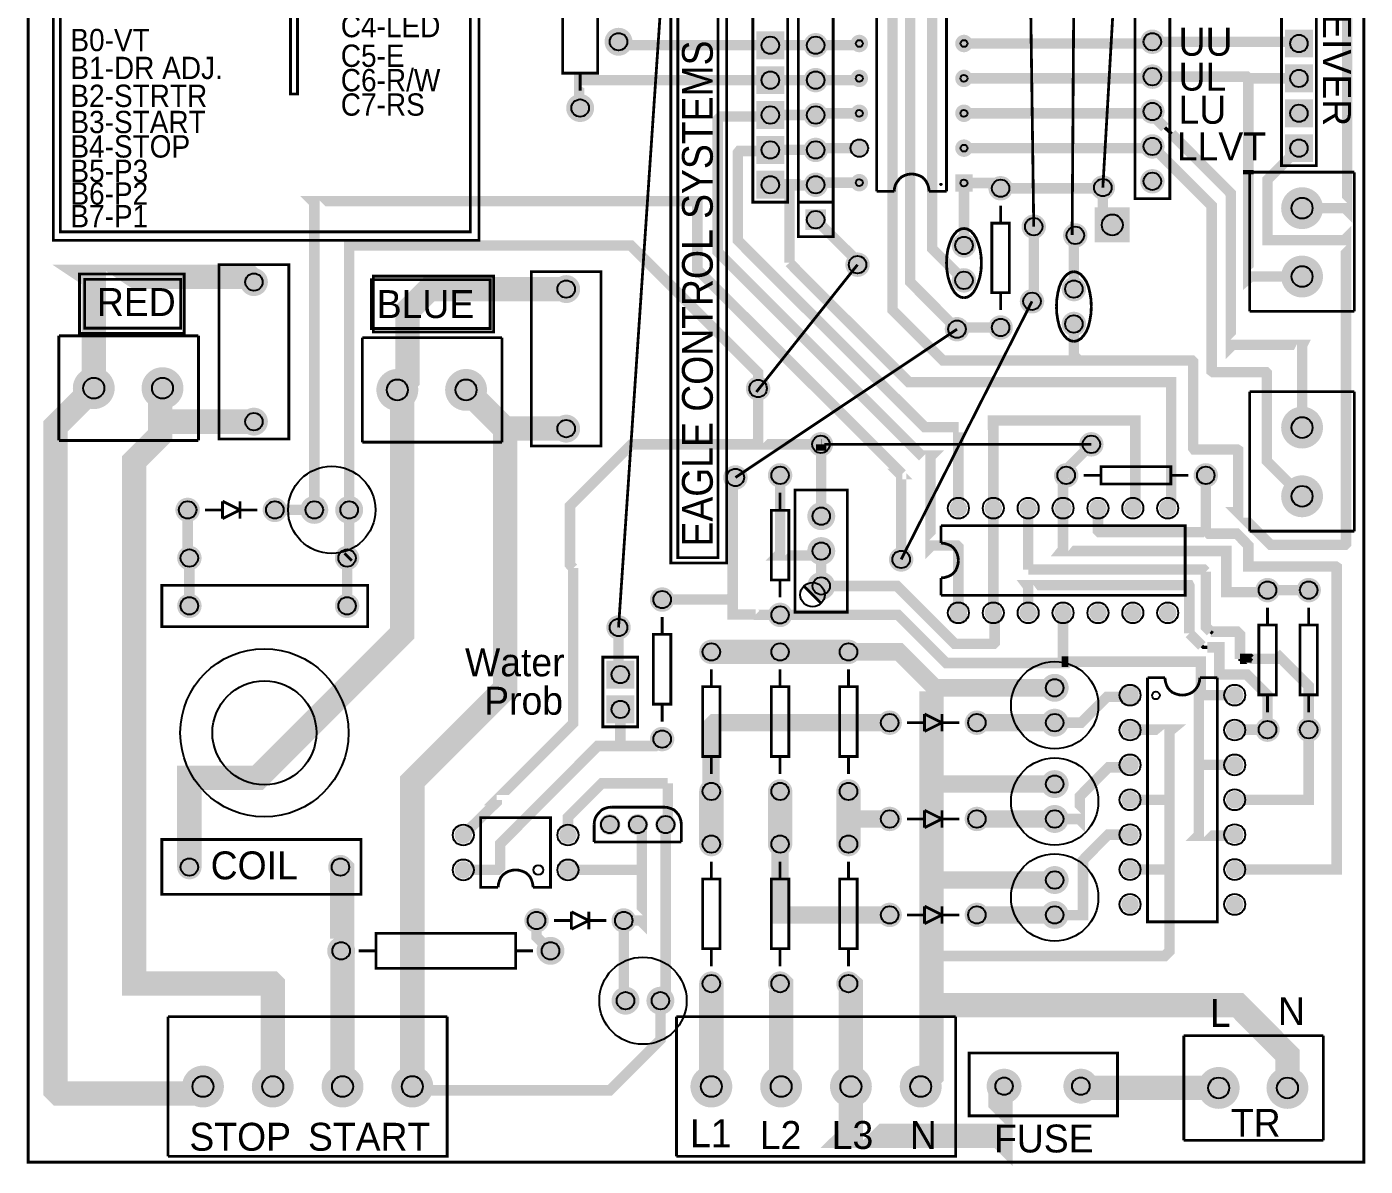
# Model space of a CAD drawing. Extents: x -4.21 to 4.21, y -2.67 to 2.66.
# Drawn here: x -4.207 to -0.371, y -2.668 to 0.598 of the extents above; entities that cross this region are included whole.
import ezdxf

# ---------------------------------------------------------------- set-up
doc = ezdxf.new("R2010")
doc.units = 0
doc.layers.get('0').update_dxf_attribs({"linetype": 'CONTINUOUS'})

# ---------------------------------------------------------------- blocks, each defined once
blk = doc.blocks.new('EPAD')
at = {"const_width": 0.5}
blk.add_lwpolyline([(-0.25, 0, 1), (0.25, 0, 1)], format="xyb", close=True, dxfattribs=at)
blk = doc.blocks.new('RPAD')
blk.add_trace([(-0.5, -0.5), (-0.5, 0.5), (0.5, -0.5), (0.5, 0.5)])

msp = doc.modelspace()

# ---------------------------------------------------------------- linework, layer by layer
for points, const_width in [([(-4.203, -2.657), (-0.375, -2.657), (-0.375, 2.657), (-4.203, 2.657), (-4.203, -2.657)], 0.008), ([(-1.005, 2.185), (-1.123, 0.137)], 0.008), ([(-1.571, 0.126), (-1.571, 1.476), (-1.771, 1.476), (-1.771, 0.126)], 0.008), ([(-4.131, -0.014), (-2.911, -0.014), (-2.911, 1.03), (-4.131, 1.03), (-4.131, -0.014)], 0.008), ([(-4.111, 0.01), (-2.936, 0.01), (-2.936, 1.005), (-4.111, 1.005), (-4.111, 0.01)], 0.008), ([(-1.541, -0.269), (-1.675, -0.134), (-1.675, 0.941), (-1.812, 0.941), (-1.821, 0.95)], 0.03), ([(-3.451, 0.405), (-3.431, 0.405), (-3.431, 0.93), (-3.451, 0.93), (-3.451, 0.405)], 0.008), ([(-2.126, 0.095), (-2.026, 0.095), (-2.026, 0.895), (-2.126, 0.895), (-2.126, 0.095)], 0.008), ([(-1.996, -0.004), (-1.896, -0.004), (-1.896, 0.895), (-1.996, 0.895), (-1.996, -0.004)], 0.008), ([(-1.031, 0.105), (-0.931, 0.105), (-0.931, 0.905), (-1.031, 0.905), (-1.031, 0.105)], 0.008), ([(-0.611, 0.2), (-0.511, 0.2), (-0.511, 0.9), (-0.611, 0.9), (-0.611, 0.2)], 0.008), ([(-2.671, 0.465), (-2.571, 0.465), (-2.571, 0.865), (-2.671, 0.865), (-2.671, 0.465)], 0.008), ([(-1.821, 0.85), (-1.726, 0.85), (-1.726, -0.214), (-1.581, -0.359), (-1.191, -0.359), (-1.093, -0.359)], 0.03), ([(-1.612, 0.856), (-1.612, -0.038), (-1.521, -0.129)], 0.03), ([(-2.361, -0.939), (-2.201, -0.939), (-2.201, 0.805), (-2.361, 0.805), (-2.361, -0.939)], 0.008), ([(-2.341, -0.924), (-2.226, -0.924), (-2.226, 0.795), (-2.341, 0.795), (-2.341, -0.924)], 0.008), ([(-1.331, 0.75), (-1.321, 0.025)], 0.008), ([(-1.211, 0.001), (-1.206, 0.72)], 0.008), ([(-0.552, 0.078), (-0.429, 0.078), (-0.423, 0.072), (-0.423, 0.65), (-0.421, 0.652), (-0.558, 0.652), (-0.561, 0.65)], 0.03), ([(-2.391, 0.645), (-2.511, -1.124)], 0.008), ([(-1.946, 0.545), (-2.076, 0.545), (-2.501, 0.545), (-2.511, 0.555)], 0.03), ([(-1.946, 0.545), (-1.826, 0.545), (-1.821, 0.55)], 0.03), ([(-1.521, 0.55), (-0.986, 0.55), (-0.981, 0.555)], 0.03), ([(-0.981, 0.555), (-0.566, 0.555), (-0.561, 0.55)], 0.03), ([(-2.076, 0.445), (-2.622, 0.445), (-2.624, 0.446), (-2.624, 0.368), (-2.621, 0.365)], 0.03), ([(-2.621, 0.415), (-2.621, 0.465)], 0.008), ([(-1.946, 0.445), (-1.826, 0.445), (-1.821, 0.45)], 0.03), ([(-1.521, 0.45), (-0.986, 0.45), (-0.981, 0.455)], 0.03), ([(-0.981, 0.455), (-0.711, 0.455), (-0.706, 0.45)], 0.03), ([(-0.706, 0.187), (-0.706, 0.45)], 0.03), ([(-0.561, 0.45), (-0.706, 0.45)], 0.03), ([(-2.076, 0.445), (-1.946, 0.445)], 0.03), ([(-2.196, -0.078), (-2.227, -0.047), (-2.227, 0.332), (-2.218, 0.341), (-2.08, 0.341), (-2.076, 0.345), (-1.946, 0.345)], 0.03), ([(-1.821, 0.35), (-1.941, 0.35), (-1.946, 0.345)], 0.03), ([(-1.521, 0.35), (-0.986, 0.35), (-0.981, 0.355)], 0.03), ([(-0.945, 0.309), (-0.986, 0.35)], 0.03), ([(-0.926, 0.291), (-0.945, 0.309)], 0.01), ([(-1.521, 0.25), (-0.986, 0.25), (-0.981, 0.255)], 0.03), ([(-0.552, -0.748), (-0.653, -0.647), (-0.653, -0.395), (-0.656, -0.392), (-0.807, -0.392), (-0.811, -0.389), (-0.811, 0.085), (-0.981, 0.255)], 0.03), ([(-0.552, -0.551), (-0.552, -0.316), (-0.551, -0.314), (-0.751, -0.314), (-0.756, -0.319), (-0.756, 0.12), (-0.926, 0.291)], 0.03), ([(-2.136, -0.048), (-2.169, -0.014), (-2.169, 0.237), (-2.165, 0.242), (-2.079, 0.242), (-2.076, 0.245)], 0.03), ([(-1.946, 0.245), (-2.076, 0.245)], 0.03), ([(-1.821, 0.25), (-1.941, 0.25), (-1.946, 0.245)], 0.03), ([(-0.561, 0.25), (-0.651, 0.16), (-0.651, -0.014), (-0.431, -0.014), (-0.426, -0.009), (-0.426, -0.884), (-0.429, -0.887), (-0.642, -0.887), (-0.736, -0.794), (-0.735, -0.794), (-0.735, -0.616), (-0.738, -0.614), (-0.861, -0.614), (-0.864, -0.61), (-0.864, -0.362), (-0.867, -0.359), (-1.093, -0.359)], 0.03), ([(-0.706, 0.175), (-0.706, 0.187)], 0.03), ([(-2.021, -0.078), (-2.021, 0.143), (-2.018, 0.147), (-2.074, 0.147), (-2.076, 0.145)], 0.03), ([(-2.021, 0.143), (-1.947, 0.143), (-1.946, 0.145)], 0.03), ([(-1.821, 0.151), (-1.94, 0.151), (-1.946, 0.145)], 0.03), ([(-1.721, 0.126), (-1.72, 0.136), (-1.717, 0.146), (-1.712, 0.154), (-1.706, 0.162), (-1.699, 0.168), (-1.691, 0.172), (-1.681, 0.175), (-1.671, 0.176)], 0.008), ([(-1.621, 0.126), (-1.622, 0.136), (-1.625, 0.146), (-1.629, 0.154), (-1.635, 0.162), (-1.642, 0.168), (-1.651, 0.172), (-1.661, 0.175), (-1.671, 0.176)], 0.008), ([(-1.521, 0.15), (-1.431, 0.15), (-1.416, 0.135)], 0.03), ([(-1.521, -0.029), (-1.521, 0.15)], 0.03), ([(-0.552, -0.118), (-0.699, -0.118), (-0.706, -0.124), (-0.706, 0.175)], 0.03), ([(-0.702, 0.181), (-0.402, 0.181)], 0.008), ([(-0.702, -0.218), (-0.702, 0.181)], 0.008), ([(-0.402, -0.218), (-0.402, 0.181)], 0.008), ([(-1.771, 0.126), (-1.721, 0.126)], 0.008), ([(-1.571, 0.126), (-1.621, 0.126)], 0.008), ([(-1.416, 0.135), (-1.126, 0.135), (-1.123, 0.137)], 0.03), ([(-1.123, 0.137), (-1.123, 0.058), (-1.096, 0.03)], 0.03), ([(-3.383, -0.787), (-3.383, 0.094), (-3.387, 0.098), (-2.285, 0.098), (-2.285, -0.098), (-1.698, -0.684)], 0.03), ([(-1.996, 0.095), (-1.896, 0.095)], 0.008), ([(-1.416, 0.035), (-1.416, 0.085)], 0.008), ([(-1.946, 0.045), (-1.826, -0.074), (-1.826, -0.084)], 0.03), ([(-1.441, -0.164), (-1.391, -0.164), (-1.391, 0.035), (-1.441, 0.035), (-1.441, -0.164)], 0.008), ([(-1.321, 0.025), (-1.321, -0.184), (-1.326, -0.189)], 0.03), ([(-1.521, 0.02), (-1.531, 0.018), (-1.541, 0.012), (-1.549, 0.003), (-1.556, -0.008), (-1.562, -0.023), (-1.567, -0.04), (-1.57, -0.059), (-1.571, -0.079)], 0.008), ([(-1.521, 0.02), (-1.511, 0.018), (-1.501, 0.012), (-1.493, 0.003), (-1.486, -0.008), (-1.48, -0.023), (-1.475, -0.04), (-1.472, -0.059), (-1.471, -0.079)], 0.008), ([(-1.206, -0.154), (-1.206, -0.003), (-1.202, 0)], 0.03), ([(-3.283, -0.787), (-3.283, -0.029), (-2.476, -0.029), (-2.111, -0.394), (-2.111, -0.439)], 0.03), ([(-1.537, -0.782), (-1.537, -0.55), (-1.536, -0.55), (-1.633, -0.55), (-2.136, -0.048)], 0.03), ([(-1.537, -1.082), (-1.537, -0.893), (-1.541, -0.889), (-1.614, -0.889), (-1.617, -0.892), (-1.617, -0.634), (-1.614, -0.631), (-1.643, -0.631), (-2.196, -0.078)], 0.03), ([(-2.021, -0.078), (-2.001, -0.099), (-1.679, -0.421), (-0.927, -0.421), (-0.927, -0.772), (-0.937, -0.782)], 0.03), ([(-1.521, -0.179), (-1.531, -0.177), (-1.541, -0.171), (-1.549, -0.162), (-1.556, -0.15), (-1.562, -0.135), (-1.567, -0.118), (-1.57, -0.099), (-1.571, -0.079)], 0.008), ([(-1.521, -0.179), (-1.511, -0.177), (-1.501, -0.171), (-1.493, -0.162), (-1.486, -0.15), (-1.48, -0.135), (-1.475, -0.118), (-1.472, -0.099), (-1.471, -0.079)], 0.008), ([(-4.015, -0.438), (-4.015, -0.121), (-4.018, -0.119), (-3.571, -0.119), (-3.556, -0.134)], 0.07), ([(-4.056, -0.281), (-3.756, -0.281), (-3.756, -0.111), (-4.056, -0.111), (-4.056, -0.281)], 0.008), ([(-3.656, -0.584), (-3.456, -0.584), (-3.456, -0.084), (-3.656, -0.084), (-3.656, -0.584)], 0.008), ([(-3.214, -0.277), (-2.869, -0.277), (-2.869, -0.117), (-3.214, -0.117), (-3.214, -0.277)], 0.008), ([(-2.761, -0.604), (-2.561, -0.604), (-2.561, -0.104), (-2.761, -0.104), (-2.761, -0.604)], 0.008), ([(-1.826, -0.084), (-2.116, -0.449)], 0.008), ([(-2.001, -0.099), (-2.001, -0.099)], 0.03), ([(-1.206, -0.104), (-1.216, -0.106), (-1.226, -0.112), (-1.234, -0.121), (-1.242, -0.133), (-1.248, -0.148), (-1.252, -0.165), (-1.255, -0.184), (-1.256, -0.204)], 0.008), ([(-1.206, -0.104), (-1.196, -0.106), (-1.186, -0.112), (-1.178, -0.121), (-1.17, -0.133), (-1.164, -0.148), (-1.16, -0.165), (-1.157, -0.184), (-1.156, -0.204)], 0.008), ([(-4.041, -0.266), (-3.766, -0.266), (-3.766, -0.126), (-4.041, -0.126), (-4.041, -0.266)], 0.008), ([(-3.219, -0.267), (-2.879, -0.267), (-2.879, -0.127), (-3.219, -0.127), (-3.219, -0.267)], 0.008), ([(-2.661, -0.154), (-3.053, -0.154), (-3.116, -0.217), (-3.116, -0.414), (-3.145, -0.443)], 0.07), ([(-1.326, -0.189), (-1.701, -0.929)], 0.008), ([(-1.416, -0.214), (-1.416, -0.164)], 0.008), ([(-1.206, -0.304), (-1.216, -0.302), (-1.226, -0.296), (-1.234, -0.287), (-1.242, -0.275), (-1.248, -0.26), (-1.252, -0.243), (-1.255, -0.224), (-1.256, -0.204)], 0.008), ([(-1.206, -0.304), (-1.196, -0.302), (-1.186, -0.296), (-1.178, -0.287), (-1.17, -0.275), (-1.164, -0.26), (-1.16, -0.243), (-1.157, -0.224), (-1.156, -0.204)], 0.008), ([(-0.402, -0.218), (-0.702, -0.218)], 0.008), ([(-1.541, -0.269), (-2.176, -0.694)], 0.008), ([(-1.416, -0.264), (-1.536, -0.264), (-1.541, -0.269)], 0.03), ([(-1.206, -0.254), (-1.206, -0.344), (-1.191, -0.359)], 0.03), ([(-4.115, -0.588), (-4.115, -0.288)], 0.008), ([(-4.115, -0.288), (-3.715, -0.288)], 0.008), ([(-3.715, -0.288), (-3.715, -0.588)], 0.008), ([(-3.245, -0.593), (-3.245, -0.293)], 0.008), ([(-3.245, -0.293), (-2.845, -0.293)], 0.008), ([(-2.845, -0.293), (-2.845, -0.593)], 0.008), ([(-4.015, -0.438), (-4.125, -0.548), (-4.125, -2.45), (-4.115, -2.46), (-3.722, -2.46), (-3.702, -2.44)], 0.07), ([(-3.502, -2.44), (-3.502, -2.148), (-3.505, -2.145), (-3.899, -2.145), (-3.899, -0.647), (-3.825, -0.573), (-3.825, -0.535), (-3.825, -0.444), (-3.818, -0.438)], 0.07), ([(-3.741, -1.811), (-3.741, -1.555), (-3.545, -1.555), (-3.131, -1.141), (-3.131, -0.456), (-3.145, -0.443)], 0.07), ([(-3.102, -2.44), (-3.102, -1.565), (-2.836, -1.299), (-2.836, -0.569), (-2.836, -0.555), (-2.948, -0.443)], 0.07), ([(-2.111, -0.439), (-2.111, -0.589), (-2.121, -0.599), (-1.931, -0.599)], 0.03), ([(-0.702, -0.448), (-0.402, -0.448)], 0.008), ([(-0.702, -0.848), (-0.702, -0.448)], 0.008), ([(-0.402, -0.848), (-0.402, -0.448)], 0.008), ([(-3.556, -0.534), (-3.824, -0.534), (-3.825, -0.535)], 0.07), ([(-2.661, -0.554), (-2.821, -0.554), (-2.836, -0.569)], 0.07), ([(-1.437, -0.782), (-1.437, -0.552), (-1.438, -0.551), (-1.438, -0.531), (-1.03, -0.531), (-1.03, -0.531), (-1.03, -0.776), (-1.037, -0.782)], 0.03), ([(-4.115, -0.588), (-3.715, -0.588)], 0.008), ([(-3.245, -0.593), (-2.845, -0.593)], 0.008), ([(-2.121, -0.599), (-2.474, -0.599), (-2.65, -0.775), (-2.65, -0.944), (-2.641, -0.954)], 0.03), ([(-1.931, -0.599), (-1.93, -0.599)], 0.03), ([(-1.93, -0.599), (-1.93, -0.617)], 0.03), ([(-1.93, -0.805), (-1.93, -0.617)], 0.03), ([(-1.156, -0.599), (-1.921, -0.599)], 0.008), ([(-1.228, -0.688), (-1.228, -0.672), (-1.156, -0.599)], 0.03), ([(-2.184, -1.034), (-2.184, -0.796), (-2.184, -0.702), (-2.176, -0.694)], 0.03), ([(-2.048, -0.688), (-2.048, -0.912), (-2.054, -0.918), (-1.943, -0.918), (-1.93, -0.905), (-1.93, -1.005)], 0.03), ([(-1.701, -0.929), (-1.701, -0.688), (-1.705, -0.684), (-1.698, -0.684)], 0.03), ([(-1.237, -0.782), (-1.237, -0.701), (-1.241, -0.697), (-1.233, -0.688), (-1.228, -0.688)], 0.03), ([(-1.128, -0.688), (-1.178, -0.688)], 0.008), ([(-1.128, -0.713), (-0.928, -0.713), (-0.928, -0.663), (-1.128, -0.663), (-1.128, -0.713)], 0.008), ([(-0.878, -0.688), (-0.928, -0.688)], 0.008), ([(-0.828, -0.688), (-0.828, -0.846), (-0.833, -0.851)], 0.03), ([(-2.005, -1.08), (-1.855, -1.08), (-1.855, -0.73), (-2.005, -0.73), (-2.005, -1.08)], 0.008), ([(-3.646, -0.762), (-3.646, -0.812)], 0.008), ([(-3.646, -0.762), (-3.596, -0.787)], 0.008), ([(-3.596, -0.762), (-3.596, -0.812)], 0.008), ([(-2.048, -0.738), (-2.048, -0.788)], 0.008), ([(-1.437, -0.782), (-1.437, -1.082), (-1.433, -1.086)], 0.03), ([(-1.337, -0.782), (-1.337, -0.958)], 0.03), ([(-1.237, -0.782), (-1.237, -0.9), (-1.241, -0.905), (-0.769, -0.905), (-0.769, -1.023), (-0.657, -1.023), (-0.651, -1.017)], 0.03), ([(-1.137, -0.782), (-1.137, -0.847), (-1.133, -0.851), (-0.833, -0.851)], 0.03), ([(-3.746, -0.787), (-3.746, -0.92), (-3.741, -0.925)], 0.03), ([(-3.696, -0.787), (-3.646, -0.787)], 0.008), ([(-3.646, -0.812), (-3.596, -0.787)], 0.008), ([(-3.596, -0.787), (-3.546, -0.787)], 0.008), ([(-3.496, -0.787), (-3.383, -0.787)], 0.03), ([(-3.283, -0.787), (-3.283, -0.919)], 0.03), ([(-2.073, -0.988), (-2.023, -0.988), (-2.023, -0.788), (-2.073, -0.788), (-2.073, -0.988)], 0.008), ([(-1.587, -0.882), (-1.587, -0.832)], 0.008), ([(-1.587, -1.032), (-0.887, -1.032), (-0.887, -0.832), (-1.587, -0.832)], 0.008), ([(-0.745, -1.818), (-0.453, -1.818), (-0.453, -0.951), (-0.456, -0.949), (-0.706, -0.949), (-0.706, -0.889), (-0.739, -0.855), (-0.819, -0.855), (-0.828, -0.846)], 0.03), ([(-1.537, -0.932), (-1.538, -0.922), (-1.541, -0.912), (-1.545, -0.904), (-1.551, -0.896), (-1.558, -0.89), (-1.567, -0.886), (-1.577, -0.883), (-1.587, -0.882)], 0.008), ([(-0.402, -0.848), (-0.702, -0.848)], 0.008), ([(-3.741, -0.925), (-3.741, -1.062)], 0.03), ([(-3.289, -0.925), (-3.283, -0.919)], 0.03), ([(-3.289, -1.062), (-3.289, -0.925)], 0.03), ([(-2.86, -1.619), (-2.861, -1.619), (-2.641, -1.399), (-2.641, -0.954)], 0.03), ([(-1.537, -0.932), (-1.538, -0.942), (-1.541, -0.952), (-1.545, -0.961), (-1.551, -0.968), (-1.558, -0.974), (-1.567, -0.978), (-1.577, -0.981), (-1.587, -0.982)], 0.008), ([(-1.337, -0.958), (-0.834, -0.958), (-0.828, -0.964)], 0.03), ([(-0.828, -0.964), (-0.828, -1.122), (-0.814, -1.136)], 0.03), ([(-2.048, -0.988), (-2.048, -1.038)], 0.008), ([(-1.93, -1.005), (-1.713, -1.005), (-1.547, -1.171), (-1.436, -1.171), (-1.433, -1.168), (-1.433, -1.086)], 0.03), ([(-1.587, -1.032), (-1.587, -0.982)], 0.008), ([(-1.337, -1.082), (-1.337, -1.007), (-1.34, -1.003), (-0.876, -1.003), (-0.875, -1.005), (-0.875, -1.141)], 0.03), ([(-3.82, -1.122), (-3.23, -1.122), (-3.23, -1.003), (-3.82, -1.003), (-3.82, -1.122)], 0.008), ([(-2.386, -1.044), (-2.194, -1.044), (-2.184, -1.034)], 0.03), ([(-2.118, -1.087), (-2.184, -1.087), (-2.184, -1.034)], 0.03), ([(-1.93, -1.055), (-1.98, -1.005)], 0.008), ([(-0.651, -1.017), (-0.533, -1.017)], 0.03), ([(-2.048, -1.088), (-2.117, -1.088), (-2.118, -1.087)], 0.03), ([(-2.048, -1.088), (-1.71, -1.088), (-1.572, -1.226), (-1.226, -1.226), (-1.222, -1.222)], 0.03), ([(-1.237, -1.082), (-1.237, -1.217), (-1.241, -1.222)], 0.03), ([(-0.651, -1.117), (-0.651, -1.067)], 0.008), ([(-0.533, -1.117), (-0.533, -1.067)], 0.008), ([(-2.511, -1.124), (-2.511, -1.254), (-2.506, -1.259)], 0.03), ([(-2.386, -1.144), (-2.386, -1.094)], 0.008), ([(-2.411, -1.344), (-2.361, -1.344), (-2.361, -1.144), (-2.411, -1.144), (-2.411, -1.344)], 0.008), ([(-0.875, -1.141), (-0.839, -1.177)], 0.03), ([(-0.814, -1.136), (-0.738, -1.136), (-0.737, -1.137), (-0.73, -1.144), (-0.73, -1.214)], 0.03), ([(-0.814, -1.136), (-0.808, -1.141)], 0.01), ([(-0.676, -1.317), (-0.626, -1.317), (-0.626, -1.117), (-0.676, -1.117), (-0.676, -1.317)], 0.008), ([(-0.558, -1.317), (-0.508, -1.317), (-0.508, -1.117), (-0.558, -1.117), (-0.558, -1.317)], 0.008), ([(-2.245, -1.194), (-2.048, -1.194)], 0.07), ([(-2.048, -1.194), (-1.97, -1.194), (-1.852, -1.194)], 0.07), ([(-1.604, -1.297), (-1.707, -1.194), (-1.852, -1.194)], 0.05), ([(-0.839, -1.177), (-0.835, -1.181), (-0.824, -1.181)], 0.01), ([(-0.824, -1.181), (-0.789, -1.181), (-0.789, -1.259), (-0.71, -1.259), (-0.651, -1.318), (-0.651, -1.417)], 0.03), ([(-0.702, -1.214), (-0.621, -1.214), (-0.616, -1.209), (-0.533, -1.292), (-0.533, -1.417)], 0.03), ([(-2.556, -1.409), (-2.456, -1.409), (-2.456, -1.209), (-2.556, -1.209), (-2.556, -1.409)], 0.008), ([(-1.241, -1.222), (-1.222, -1.222)], 0.03), ([(-1.222, -1.222), (-0.842, -1.222), (-0.842, -1.313), (-0.848, -1.318)], 0.03), ([(-0.73, -1.214), (-0.702, -1.214), (-0.701, -1.215)], 0.03), ([(-0.73, -1.214), (-0.73, -1.22)], 0.01), ([(-0.73, -1.214), (-0.724, -1.22)], 0.01), ([(-0.73, -1.22), (-0.724, -1.22)], 0.01), ([(-0.724, -1.22), (-0.696, -1.22)], 0.01), ([(-0.701, -1.215), (-0.696, -1.22)], 0.01), ([(-2.245, -1.294), (-2.245, -1.244)], 0.008), ([(-2.048, -1.294), (-2.048, -1.244)], 0.008), ([(-1.852, -1.294), (-1.852, -1.244)], 0.008), ([(-0.995, -1.268), (-0.945, -1.268)], 0.008), ([(-0.995, -1.268), (-0.995, -1.968), (-0.795, -1.968), (-0.795, -1.268)], 0.008), ([(-0.895, -1.318), (-0.905, -1.317), (-0.915, -1.314), (-0.924, -1.31), (-0.931, -1.304), (-0.937, -1.297), (-0.941, -1.288), (-0.944, -1.278), (-0.945, -1.268)], 0.008), ([(-0.895, -1.318), (-0.885, -1.317), (-0.875, -1.314), (-0.867, -1.31), (-0.86, -1.304), (-0.854, -1.297), (-0.849, -1.288), (-0.846, -1.278), (-0.845, -1.268)], 0.008), ([(-0.845, -1.268), (-0.795, -1.268)], 0.008), ([(-2.27, -1.494), (-2.22, -1.494), (-2.22, -1.294), (-2.27, -1.294), (-2.27, -1.494)], 0.008), ([(-2.073, -1.494), (-2.023, -1.494), (-2.023, -1.294), (-2.073, -1.294), (-2.073, -1.494)], 0.008), ([(-1.877, -1.494), (-1.827, -1.494), (-1.827, -1.294), (-1.877, -1.294), (-1.877, -1.494)], 0.008), ([(-1.614, -1.307), (-1.614, -1.57)], 0.07), ([(-1.261, -1.297), (-1.604, -1.297), (-1.614, -1.307)], 0.05), ([(-1.261, -1.397), (-1.185, -1.397), (-1.111, -1.323), (-1.049, -1.323), (-1.045, -1.318)], 0.03), ([(-0.745, -1.318), (-0.848, -1.318), (-0.848, -1.377)], 0.03), ([(-2.386, -1.394), (-2.386, -1.344)], 0.008), ([(-0.651, -1.367), (-0.651, -1.317)], 0.008), ([(-0.533, -1.367), (-0.533, -1.317)], 0.008), ([(-2.506, -1.359), (-2.506, -1.464)], 0.03), ([(-1.734, -1.397), (-2.236, -1.397), (-2.246, -1.407), (-2.246, -1.593), (-2.245, -1.594)], 0.05), ([(-1.634, -1.372), (-1.634, -1.422)], 0.008), ([(-1.634, -1.372), (-1.584, -1.397)], 0.008), ([(-1.584, -1.372), (-1.584, -1.422)], 0.008), ([(-1.484, -1.397), (-1.261, -1.397)], 0.05), ([(-0.848, -1.377), (-0.848, -1.521)], 0.03), ([(-1.684, -1.397), (-1.634, -1.397)], 0.008), ([(-1.634, -1.422), (-1.584, -1.397)], 0.008), ([(-1.584, -1.397), (-1.534, -1.397)], 0.008), ([(-1.045, -1.618), (-0.937, -1.618), (-0.932, -1.614), (-0.932, -1.422), (-0.926, -1.417), (-1.043, -1.417), (-1.045, -1.418)], 0.03), ([(-0.745, -1.618), (-0.533, -1.618), (-0.533, -1.418), (-0.533, -1.417)], 0.03), ([(-0.651, -1.417), (-0.69, -1.417), (-0.743, -1.417), (-0.745, -1.418)], 0.03), ([(-2.956, -1.819), (-2.858, -1.819), (-2.85, -1.811), (-2.85, -1.744), (-2.571, -1.464), (-2.506, -1.464), (-2.406, -1.464), (-2.386, -1.444)], 0.03), ([(-2.245, -1.544), (-2.245, -1.494)], 0.008), ([(-2.048, -1.544), (-2.048, -1.494)], 0.008), ([(-1.852, -1.544), (-1.852, -1.494)], 0.008), ([(-1.261, -1.673), (-1.191, -1.673), (-1.189, -1.675), (-1.189, -1.608), (-1.107, -1.525), (-1.051, -1.525), (-1.045, -1.518)], 0.03), ([(-0.745, -1.518), (-0.845, -1.518), (-0.848, -1.521), (-0.848, -1.719), (-0.85, -1.721), (-0.747, -1.721), (-0.745, -1.718)], 0.03), ([(-2.656, -1.719), (-2.656, -1.668), (-2.559, -1.571), (-2.37, -1.571), (-2.37, -1.571)], 0.03), ([(-2.37, -1.571), (-2.37, -1.683), (-2.376, -1.689)], 0.03), ([(-2.245, -1.745), (-2.245, -1.594)], 0.07), ([(-2.048, -1.745), (-2.048, -1.594)], 0.07), ([(-1.852, -1.745), (-1.852, -1.673), (-1.852, -1.594)], 0.07), ([(-1.614, -1.57), (-1.614, -1.852), (-1.614, -2.066)], 0.07), ([(-1.261, -1.573), (-1.611, -1.573), (-1.614, -1.57)], 0.05), ([(-2.956, -1.719), (-2.86, -1.624), (-2.86, -1.619)], 0.03), ([(-1.614, -2.066), (-0.946, -2.066), (-0.932, -2.052), (-0.932, -1.817), (-0.932, -1.614)], 0.03), ([(-2.581, -1.689), (-2.58, -1.679), (-2.577, -1.669), (-2.572, -1.661), (-2.566, -1.654), (-2.559, -1.647), (-2.551, -1.643), (-2.541, -1.64), (-2.531, -1.639)], 0.008), ([(-2.531, -1.639), (-2.381, -1.639)], 0.008), ([(-2.331, -1.739), (-2.331, -1.689), (-2.332, -1.679), (-2.335, -1.669), (-2.339, -1.661), (-2.345, -1.654), (-2.352, -1.647), (-2.361, -1.643), (-2.371, -1.64), (-2.381, -1.639)], 0.008), ([(-1.734, -1.673), (-1.852, -1.673)], 0.05), ([(-1.634, -1.648), (-1.634, -1.698)], 0.008), ([(-1.634, -1.648), (-1.584, -1.673)], 0.008), ([(-1.584, -1.648), (-1.584, -1.698)], 0.008), ([(-1.484, -1.673), (-1.261, -1.673)], 0.05), ([(-2.856, -1.869), (-2.906, -1.869), (-2.906, -1.669), (-2.706, -1.669), (-2.706, -1.869), (-2.756, -1.869)], 0.008), ([(-2.581, -1.739), (-2.581, -1.689)], 0.008), ([(-2.444, -1.842), (-2.444, -1.821), (-2.444, -1.7), (-2.456, -1.689)], 0.03), ([(-2.376, -1.689), (-2.376, -2.179), (-2.391, -2.194)], 0.03), ([(-1.684, -1.673), (-1.634, -1.673)], 0.008), ([(-1.634, -1.698), (-1.584, -1.673)], 0.008), ([(-1.584, -1.673), (-1.534, -1.673)], 0.008), ([(-1.734, -1.948), (-2.048, -1.948), (-2.048, -1.745)], 0.05), ([(-1.045, -1.718), (-1.108, -1.718), (-1.109, -1.719), (-1.18, -1.791), (-1.18, -1.949), (-1.26, -1.949), (-1.261, -1.948)], 0.03), ([(-3.82, -1.889), (-3.249, -1.889), (-3.249, -1.732), (-3.82, -1.732), (-3.82, -1.889)], 0.008), ([(-2.331, -1.739), (-2.581, -1.739)], 0.008), ([(-3.306, -2.051), (-3.303, -2.051), (-3.303, -1.816), (-3.308, -1.811)], 0.07), ([(-2.245, -1.845), (-2.245, -1.795)], 0.008), ([(-2.048, -1.845), (-2.048, -1.795)], 0.008), ([(-1.852, -1.845), (-1.852, -1.795)], 0.008), ([(-1.045, -1.818), (-0.933, -1.818), (-0.932, -1.817)], 0.03), ([(-2.806, -1.819), (-2.816, -1.82), (-2.826, -1.823), (-2.834, -1.827), (-2.842, -1.833), (-2.848, -1.84), (-2.852, -1.849), (-2.855, -1.859), (-2.856, -1.869)], 0.008), ([(-2.806, -1.819), (-2.796, -1.82), (-2.786, -1.823), (-2.777, -1.827), (-2.77, -1.833), (-2.764, -1.84), (-2.76, -1.849), (-2.757, -1.859), (-2.756, -1.869)], 0.008), ([(-2.656, -1.819), (-2.446, -1.819), (-2.444, -1.821)], 0.03), ([(-2.496, -1.964), (-2.448, -1.964), (-2.444, -1.968), (-2.444, -1.842)], 0.03), ([(-2.27, -2.045), (-2.22, -2.045), (-2.22, -1.845), (-2.27, -1.845), (-2.27, -2.045)], 0.008), ([(-2.073, -2.045), (-2.023, -2.045), (-2.023, -1.845), (-2.073, -1.845), (-2.073, -2.045)], 0.008), ([(-1.877, -2.045), (-1.827, -2.045), (-1.827, -1.845), (-1.877, -1.845), (-1.877, -2.045)], 0.008), ([(-1.261, -1.848), (-1.611, -1.848), (-1.614, -1.852)], 0.05), ([(-2.746, -1.964), (-2.746, -2.011), (-2.706, -2.051)], 0.03), ([(-2.646, -1.939), (-2.646, -1.989)], 0.008), ([(-2.646, -1.939), (-2.596, -1.964)], 0.008), ([(-2.596, -1.939), (-2.596, -1.989)], 0.008), ([(-2.496, -1.964), (-2.496, -2.194), (-2.491, -2.194)], 0.03), ([(-1.684, -1.948), (-1.634, -1.948)], 0.008), ([(-1.634, -1.923), (-1.634, -1.973)], 0.008), ([(-1.634, -1.923), (-1.584, -1.948)], 0.008), ([(-1.634, -1.973), (-1.584, -1.948)], 0.008), ([(-1.584, -1.923), (-1.584, -1.973)], 0.008), ([(-1.584, -1.948), (-1.534, -1.948)], 0.008), ([(-1.484, -1.948), (-1.261, -1.948)], 0.05), ([(-2.696, -1.964), (-2.646, -1.964)], 0.008), ([(-2.646, -1.989), (-2.596, -1.964)], 0.008), ([(-2.596, -1.964), (-2.546, -1.964)], 0.008), ([(-3.306, -2.051), (-3.302, -2.054)], 0.07), ([(-3.302, -2.44), (-3.302, -2.054)], 0.07), ([(-3.206, -2.101), (-2.806, -2.101), (-2.806, -2.001), (-3.206, -2.001), (-3.206, -2.101)], 0.008), ([(-1.614, -2.066), (-1.614, -2.199), (-1.614, -2.409), (-1.645, -2.44)], 0.07), ([(-3.256, -2.051), (-3.206, -2.051)], 0.008), ([(-2.806, -2.051), (-2.756, -2.051)], 0.008), ([(-2.245, -2.095), (-2.245, -2.045)], 0.008), ([(-2.048, -2.095), (-2.048, -2.045)], 0.008), ([(-1.852, -2.095), (-1.852, -2.045)], 0.008), ([(-2.245, -2.145), (-2.245, -2.44)], 0.07), ([(-2.045, -2.44), (-2.045, -2.148), (-2.048, -2.145)], 0.07), ([(-1.845, -2.44), (-1.845, -2.151), (-1.852, -2.145)], 0.07), ([(-2.391, -2.194), (-2.391, -2.306), (-2.536, -2.451), (-3.091, -2.451), (-3.102, -2.44)], 0.03), ([(-0.594, -2.444), (-0.594, -2.349), (-0.735, -2.207), (-0.739, -2.207), (-1.606, -2.207), (-1.614, -2.199)], 0.07), ([(-3.802, -2.24), (-3.802, -2.64)], 0.008), ([(-3.002, -2.24), (-3.002, -2.64), (-3.802, -2.64)], 0.008), ([(-3.802, -2.24), (-3.002, -2.24)], 0.008), ([(-2.345, -2.24), (-2.345, -2.64)], 0.008), ([(-1.545, -2.24), (-1.545, -2.64), (-2.345, -2.64)], 0.008), ([(-2.345, -2.24), (-1.545, -2.24)], 0.008), ([(-0.891, -2.594), (-0.891, -2.294)], 0.008), ([(-0.891, -2.294), (-0.491, -2.294)], 0.008), ([(-0.491, -2.294), (-0.491, -2.594)], 0.008), ([(-1.506, -2.524), (-1.081, -2.524), (-1.081, -2.344), (-1.506, -2.344), (-1.506, -2.524)], 0.008), ([(-1.845, -2.44), (-1.845, -2.579), (-1.847, -2.581), (-1.419, -2.581), (-1.416, -2.584), (-1.416, -2.449), (-1.406, -2.439)], 0.07), ([(-0.791, -2.444), (-1.181, -2.444), (-1.186, -2.439)], 0.07), ([(-0.891, -2.594), (-0.491, -2.594)], 0.008)]:
    msp.add_lwpolyline(points, dxfattribs=dict(const_width=const_width))
for centre, radius in [((-2.511, 0.555), 0.025), ((-0.981, 0.555), 0.025), ((-2.076, 0.545), 0.025), ((-1.946, 0.545), 0.025), ((-1.821, 0.55), 0.01), ((-1.521, 0.55), 0.01), ((-0.561, 0.55), 0.025), ((-2.076, 0.445), 0.025), ((-1.946, 0.445), 0.025), ((-0.981, 0.455), 0.025), ((-0.561, 0.45), 0.025), ((-1.821, 0.45), 0.01), ((-1.521, 0.45), 0.01), ((-2.621, 0.365), 0.025), ((-2.076, 0.345), 0.025), ((-1.946, 0.345), 0.025), ((-1.821, 0.35), 0.01), ((-1.521, 0.35), 0.01), ((-0.981, 0.355), 0.025), ((-0.561, 0.35), 0.025), ((-2.076, 0.245), 0.025), ((-1.946, 0.245), 0.025), ((-1.821, 0.25), 0.025), ((-0.981, 0.255), 0.025), ((-0.561, 0.25), 0.025), ((-1.521, 0.25), 0.01), ((-2.076, 0.145), 0.025), ((-1.946, 0.145), 0.025), ((-1.821, 0.151), 0.01), ((-1.521, 0.15), 0.01), ((-1.416, 0.135), 0.025), ((-1.123, 0.137), 0.025), ((-0.981, 0.155), 0.025), ((-0.552, 0.078), 0.03), ((-1.946, 0.045), 0.025), ((-1.321, 0.025), 0.025), ((-1.096, 0.03), 0.03), ((-1.202, 0), 0.025), ((-1.521, -0.029), 0.025), ((-1.826, -0.084), 0.025), ((-3.556, -0.134), 0.025), ((-1.521, -0.129), 0.025), ((-0.552, -0.118), 0.03), ((-2.661, -0.154), 0.025), ((-1.206, -0.154), 0.025), ((-1.326, -0.189), 0.025), ((-1.206, -0.254), 0.025), ((-1.541, -0.269), 0.025), ((-1.416, -0.264), 0.025), ((-4.015, -0.438), 0.03), ((-3.818, -0.438), 0.03), ((-3.145, -0.443), 0.03), ((-2.948, -0.443), 0.03), ((-2.111, -0.439), 0.025), ((-3.556, -0.534), 0.025), ((-2.661, -0.554), 0.025), ((-0.552, -0.551), 0.03), ((-1.931, -0.599), 0.025), ((-1.156, -0.599), 0.025), ((-2.176, -0.694), 0.025), ((-2.048, -0.688), 0.025), ((-1.228, -0.688), 0.025), ((-0.828, -0.688), 0.025), ((-0.552, -0.748), 0.03), ((-3.746, -0.787), 0.025), ((-3.496, -0.787), 0.025), ((-3.383, -0.787), 0.025), ((-3.283, -0.787), 0.025), ((-1.537, -0.782), 0.03), ((-1.437, -0.782), 0.03), ((-1.337, -0.782), 0.03), ((-1.237, -0.782), 0.03), ((-1.137, -0.782), 0.03), ((-1.037, -0.782), 0.03), ((-0.937, -0.782), 0.03), ((-1.93, -0.805), 0.025), ((-1.93, -0.905), 0.025), ((-3.741, -0.925), 0.025), ((-3.289, -0.925), 0.025), ((-1.701, -0.929), 0.025), ((-1.93, -1.005), 0.025), ((-0.651, -1.017), 0.025), ((-0.533, -1.017), 0.025), ((-2.386, -1.044), 0.025), ((-3.741, -1.062), 0.025), ((-3.289, -1.062), 0.025), ((-2.048, -1.088), 0.025), ((-1.537, -1.082), 0.03), ((-1.437, -1.082), 0.03), ((-1.337, -1.082), 0.03), ((-1.237, -1.082), 0.03), ((-1.137, -1.082), 0.03), ((-1.037, -1.082), 0.03), ((-0.937, -1.082), 0.03), ((-2.511, -1.124), 0.025), ((-2.245, -1.194), 0.025), ((-2.048, -1.194), 0.025), ((-1.852, -1.194), 0.025), ((-2.506, -1.259), 0.025), ((-1.261, -1.297), 0.025), ((-1.045, -1.318), 0.03), ((-0.745, -1.318), 0.03), ((-2.506, -1.359), 0.025), ((-1.734, -1.397), 0.025), ((-1.484, -1.397), 0.025), ((-1.261, -1.397), 0.025), ((-2.386, -1.444), 0.025), ((-1.045, -1.418), 0.03), ((-0.745, -1.418), 0.03), ((-0.651, -1.417), 0.025), ((-0.533, -1.417), 0.025), ((-1.045, -1.518), 0.03), ((-0.745, -1.518), 0.03), ((-2.245, -1.594), 0.025), ((-2.048, -1.594), 0.025), ((-1.852, -1.594), 0.025), ((-1.261, -1.573), 0.025), ((-1.045, -1.618), 0.03), ((-0.745, -1.618), 0.03), ((-1.734, -1.673), 0.025), ((-1.484, -1.673), 0.025), ((-1.261, -1.673), 0.025), ((-2.536, -1.689), 0.025), ((-2.456, -1.689), 0.025), ((-2.376, -1.689), 0.025), ((-2.956, -1.719), 0.03), ((-2.656, -1.719), 0.03), ((-2.245, -1.745), 0.025), ((-2.048, -1.745), 0.025), ((-1.852, -1.745), 0.025), ((-1.045, -1.718), 0.03), ((-0.745, -1.718), 0.03), ((-3.741, -1.811), 0.025), ((-3.308, -1.811), 0.025), ((-2.956, -1.819), 0.03), ((-2.656, -1.819), 0.03), ((-1.045, -1.818), 0.03), ((-0.745, -1.818), 0.03), ((-1.261, -1.848), 0.025), ((-1.045, -1.918), 0.03), ((-0.745, -1.918), 0.03), ((-2.746, -1.964), 0.025), ((-2.496, -1.964), 0.025), ((-1.734, -1.948), 0.025), ((-1.484, -1.948), 0.025), ((-1.261, -1.948), 0.025), ((-3.306, -2.051), 0.025), ((-2.706, -2.051), 0.025), ((-2.245, -2.145), 0.025), ((-2.048, -2.145), 0.025), ((-1.852, -2.145), 0.025), ((-2.491, -2.194), 0.025), ((-2.391, -2.194), 0.025), ((-3.702, -2.44), 0.03), ((-3.502, -2.44), 0.03), ((-3.302, -2.44), 0.03), ((-3.102, -2.44), 0.03), ((-2.245, -2.44), 0.03), ((-2.045, -2.44), 0.03), ((-1.845, -2.44), 0.03), ((-1.645, -2.44), 0.03), ((-1.406, -2.439), 0.025), ((-1.186, -2.439), 0.025), ((-0.791, -2.444), 0.03), ((-0.594, -2.444), 0.03)]:
    msp.add_circle(centre, radius)
at = {"layer": '12632256'}
for centre, radius in [((-1.587, 0.146), 0.002), ((-3.333, -0.787), 0.125), ((-1.955, -1.03), 0.035), ((-3.526, -1.426), 0.241), ((-1.261, -1.347), 0.125), ((-3.526, -1.426), 0.149), ((-0.971, -1.319), 0.011), ((-1.261, -1.623), 0.125), ((-1.261, -1.898), 0.125), ((-2.741, -1.819), 0.014), ((-2.441, -2.194), 0.125)]:
    msp.add_circle(centre, radius, dxfattribs=at)

# ---------------------------------------------------------------- block references
for name, p, xscale, yscale in [('EPAD', (-2.511, 0.555), 0.08, 0.08), ('EPAD', (-1.946, 0.545), 0.07, 0.07), ('EPAD', (-0.981, 0.555), 0.07, 0.07), ('EPAD', (-1.821, 0.55), 0.05, 0.05), ('EPAD', (-1.521, 0.55), 0.05, 0.05), ('EPAD', (-1.946, 0.445), 0.07, 0.07), ('EPAD', (-1.821, 0.45), 0.05, 0.05), ('EPAD', (-1.521, 0.45), 0.05, 0.05), ('EPAD', (-0.981, 0.455), 0.07, 0.07), ('EPAD', (-2.621, 0.365), 0.08, 0.08), ('EPAD', (-0.981, 0.355), 0.07, 0.07), ('EPAD', (-1.946, 0.345), 0.07, 0.07), ('EPAD', (-1.821, 0.35), 0.05, 0.05), ('EPAD', (-1.521, 0.35), 0.05, 0.05), ('EPAD', (-1.946, 0.245), 0.07, 0.07), ('EPAD', (-1.821, 0.25), 0.05, 0.05), ('EPAD', (-1.521, 0.25), 0.05, 0.05), ('EPAD', (-0.981, 0.255), 0.07, 0.07), ('EPAD', (-1.946, 0.145), 0.07, 0.07), ('EPAD', (-1.821, 0.151), 0.05, 0.05), ('EPAD', (-1.416, 0.135), 0.07, 0.07), ('EPAD', (-1.123, 0.137), 0.07, 0.07), ('EPAD', (-0.981, 0.155), 0.07, 0.07), ('EPAD', (-0.552, 0.078), 0.12, 0.12), ('RPAD', (-1.096, 0.03), 0.1, 0.1), ('EPAD', (-1.321, 0.025), 0.07, 0.07), ('EPAD', (-1.521, -0.029), 0.07, 0.07), ('EPAD', (-1.202, 0), 0.07, 0.07), ('EPAD', (-1.826, -0.084), 0.07, 0.07), ('EPAD', (-0.552, -0.118), 0.12, 0.12), ('EPAD', (-3.556, -0.134), 0.08, 0.08), ('EPAD', (-2.661, -0.154), 0.08, 0.08), ('EPAD', (-1.521, -0.129), 0.07, 0.07), ('EPAD', (-1.206, -0.154), 0.07, 0.07), ('EPAD', (-1.326, -0.189), 0.07, 0.07), ('EPAD', (-1.416, -0.264), 0.07, 0.07), ('EPAD', (-1.206, -0.254), 0.07, 0.07), ('EPAD', (-1.541, -0.269), 0.07, 0.07), ('EPAD', (-4.015, -0.438), 0.12, 0.12), ('EPAD', (-3.818, -0.438), 0.12, 0.12), ('EPAD', (-3.145, -0.443), 0.12, 0.12), ('EPAD', (-2.948, -0.443), 0.12, 0.12), ('EPAD', (-2.111, -0.439), 0.07, 0.07), ('EPAD', (-3.556, -0.534), 0.08, 0.08), ('EPAD', (-0.552, -0.551), 0.12, 0.12), ('EPAD', (-2.661, -0.554), 0.08, 0.08), ('EPAD', (-1.931, -0.599), 0.07, 0.07), ('EPAD', (-1.156, -0.599), 0.07, 0.07), ('EPAD', (-2.176, -0.694), 0.07, 0.07), ('EPAD', (-2.048, -0.688), 0.07, 0.07), ('EPAD', (-1.228, -0.688), 0.07, 0.07), ('EPAD', (-0.828, -0.688), 0.07, 0.07), ('EPAD', (-0.552, -0.748), 0.12, 0.12), ('EPAD', (-3.746, -0.787), 0.07, 0.07), ('EPAD', (-3.496, -0.787), 0.07, 0.07), ('EPAD', (-3.383, -0.787), 0.08, 0.08), ('EPAD', (-3.283, -0.787), 0.08, 0.08), ('EPAD', (-1.93, -0.805), 0.08, 0.08), ('EPAD', (-1.537, -0.782), 0.05, 0.05), ('EPAD', (-1.437, -0.782), 0.05, 0.05), ('EPAD', (-1.337, -0.782), 0.05, 0.05), ('EPAD', (-1.237, -0.782), 0.05, 0.05), ('EPAD', (-1.137, -0.782), 0.05, 0.05), ('EPAD', (-1.037, -0.782), 0.05, 0.05), ('EPAD', (-0.937, -0.782), 0.05, 0.05), ('EPAD', (-1.93, -0.905), 0.08, 0.08), ('EPAD', (-3.741, -0.925), 0.07, 0.07), ('EPAD', (-3.289, -0.925), 0.07, 0.07), ('EPAD', (-1.701, -0.929), 0.07, 0.07), ('EPAD', (-1.93, -1.005), 0.08, 0.08), ('EPAD', (-0.651, -1.017), 0.07, 0.07), ('EPAD', (-0.533, -1.017), 0.07, 0.07), ('EPAD', (-3.741, -1.062), 0.07, 0.07), ('EPAD', (-3.289, -1.062), 0.07, 0.07), ('EPAD', (-2.386, -1.044), 0.07, 0.07), ('EPAD', (-2.048, -1.088), 0.07, 0.07), ('RPAD', (-1.537, -1.082), 0.05, 0.05), ('EPAD', (-1.437, -1.082), 0.05, 0.05), ('EPAD', (-1.337, -1.082), 0.05, 0.05), ('EPAD', (-1.237, -1.082), 0.05, 0.05), ('EPAD', (-1.137, -1.082), 0.05, 0.05), ('EPAD', (-1.037, -1.082), 0.05, 0.05), ('EPAD', (-0.937, -1.082), 0.05, 0.05), ('EPAD', (-2.511, -1.124), 0.07, 0.07), ('EPAD', (-2.245, -1.194), 0.07, 0.07), ('EPAD', (-2.048, -1.194), 0.07, 0.07), ('EPAD', (-1.852, -1.194), 0.07, 0.07), ('EPAD', (-1.261, -1.297), 0.08, 0.08), ('EPAD', (-0.745, -1.318), 0.05, 0.05), ('EPAD', (-1.734, -1.397), 0.07, 0.07), ('EPAD', (-1.484, -1.397), 0.07, 0.07), ('EPAD', (-1.261, -1.397), 0.08, 0.08), ('EPAD', (-2.386, -1.444), 0.07, 0.07), ('EPAD', (-1.045, -1.418), 0.05, 0.05), ('EPAD', (-0.745, -1.418), 0.05, 0.05), ('EPAD', (-0.651, -1.417), 0.07, 0.07), ('EPAD', (-0.533, -1.417), 0.07, 0.07), ('EPAD', (-1.045, -1.518), 0.05, 0.05), ('EPAD', (-0.745, -1.518), 0.05, 0.05), ('EPAD', (-1.261, -1.573), 0.08, 0.08), ('EPAD', (-2.245, -1.594), 0.07, 0.07), ('EPAD', (-2.048, -1.594), 0.07, 0.07), ('EPAD', (-1.852, -1.594), 0.07, 0.07), ('EPAD', (-1.045, -1.618), 0.05, 0.05), ('EPAD', (-0.745, -1.618), 0.05, 0.05), ('EPAD', (-1.734, -1.673), 0.07, 0.07), ('EPAD', (-1.484, -1.673), 0.07, 0.07), ('EPAD', (-1.261, -1.673), 0.08, 0.08), ('EPAD', (-2.536, -1.689), 0.06, 0.06), ('EPAD', (-2.456, -1.689), 0.06, 0.06), ('EPAD', (-2.376, -1.689), 0.06, 0.06), ('EPAD', (-2.956, -1.719), 0.05, 0.05), ('EPAD', (-2.656, -1.719), 0.05, 0.05), ('EPAD', (-2.245, -1.745), 0.07, 0.07), ('EPAD', (-2.048, -1.745), 0.07, 0.07), ('EPAD', (-1.852, -1.745), 0.07, 0.07), ('EPAD', (-1.045, -1.718), 0.05, 0.05), ('EPAD', (-0.745, -1.718), 0.05, 0.05), ('EPAD', (-3.741, -1.811), 0.07, 0.07), ('EPAD', (-3.308, -1.811), 0.07, 0.07), ('EPAD', (-2.956, -1.819), 0.05, 0.05), ('EPAD', (-1.045, -1.818), 0.05, 0.05), ('EPAD', (-0.745, -1.818), 0.05, 0.05), ('EPAD', (-1.261, -1.848), 0.08, 0.08), ('EPAD', (-1.734, -1.948), 0.07, 0.07), ('EPAD', (-1.484, -1.948), 0.07, 0.07), ('EPAD', (-1.261, -1.948), 0.08, 0.08), ('EPAD', (-1.045, -1.918), 0.05, 0.05), ('EPAD', (-0.745, -1.918), 0.05, 0.05), ('EPAD', (-2.746, -1.964), 0.07, 0.07), ('EPAD', (-2.496, -1.964), 0.07, 0.07), ('EPAD', (-3.306, -2.051), 0.08, 0.08), ('EPAD', (-2.706, -2.051), 0.08, 0.08), ('EPAD', (-2.245, -2.145), 0.07, 0.07), ('EPAD', (-2.048, -2.145), 0.07, 0.07), ('EPAD', (-1.852, -2.145), 0.07, 0.07), ('EPAD', (-2.491, -2.194), 0.08, 0.08), ('EPAD', (-2.391, -2.194), 0.08, 0.08), ('EPAD', (-3.702, -2.44), 0.12, 0.12), ('EPAD', (-3.502, -2.44), 0.12, 0.12), ('EPAD', (-3.302, -2.44), 0.12, 0.12), ('EPAD', (-3.102, -2.44), 0.12, 0.12), ('EPAD', (-2.245, -2.44), 0.12, 0.12), ('EPAD', (-2.045, -2.44), 0.12, 0.12), ('EPAD', (-1.845, -2.44), 0.12, 0.12), ('EPAD', (-1.645, -2.44), 0.12, 0.12), ('EPAD', (-1.406, -2.439), 0.1, 0.1), ('EPAD', (-1.186, -2.439), 0.1, 0.1), ('EPAD', (-0.791, -2.444), 0.12, 0.12), ('EPAD', (-0.594, -2.444), 0.12, 0.12)]:
    msp.add_blockref(name, p, dxfattribs=dict(xscale=xscale, yscale=yscale))
for p, xscale, yscale, rotation in [((-2.076, 0.545), 0.08, 0.08, 90), ((-0.561, 0.55), 0.08, 0.08, 90), ((-2.076, 0.445), 0.08, 0.08, 90), ((-0.561, 0.45), 0.08, 0.08, 90), ((-2.076, 0.345), 0.08, 0.08, 90), ((-0.561, 0.35), 0.08, 0.08, 90), ((-2.076, 0.245), 0.08, 0.08, 90), ((-0.561, 0.25), 0.08, 0.08, 90), ((-2.076, 0.145), 0.08, 0.08, 90), ((-1.521, 0.15), 0.05, 0.05, -180), ((-1.946, 0.045), 0.06, 0.06, 90), ((-2.506, -1.259), 0.08, 0.08, 90), ((-1.045, -1.318), 0.05, 0.05, 270), ((-2.506, -1.359), 0.08, 0.08, 90), ((-2.656, -1.819), 0.05, 0.05, 90)]:
    msp.add_blockref('RPAD', p, dxfattribs=dict(xscale=xscale, yscale=yscale, rotation=rotation))

# ---------------------------------------------------------------- texts
msp.add_text('RECEIVER', height=0.08, rotation=-90, dxfattribs=at).set_placement((-0.492, 0.86))
at = {"layer": '12632256', "width": 0.9375}
for s, p in [('C4-LED', (-3.307, 0.568)), ('B0-VT', (-4.082, 0.528)), ('C5-E', (-3.307, 0.483)), ('B1-DR ADJ.', (-4.082, 0.448)), ('C6-R/W', (-3.307, 0.413)), ('B2-STRTR', (-4.082, 0.368)), ('C7-RS', (-3.307, 0.343)), ('B3-START', (-4.082, 0.293)), ('B4-STOP', (-4.082, 0.223)), ('B5-P3', (-4.082, 0.153)), ('B6-P2', (-4.082, 0.088)), ('B7-P1', (-4.082, 0.023))]:
    msp.add_text(s, height=0.064, dxfattribs=at).set_placement(p)
at = {"layer": '12632256'}
for s, p in [('UU', (-0.906, 0.515)), ('UL', (-0.906, 0.415)), ('LU', (-0.906, 0.32)), ('LLVT', (-0.911, 0.215)), ('RED', (-4.006, -0.231)), ('BLUE', (-3.204, -0.237)), ('Water', (-2.951, -1.264)), ('Prob', (-2.896, -1.374)), ('COIL', (-3.68, -1.846)), ('N', (-0.621, -2.264)), ('L', (-0.816, -2.269)), ('TR', (-0.756, -2.584)), ('STOP', (-3.741, -2.624)), ('START', (-3.401, -2.624)), ('L1', (-2.306, -2.614)), ('L2', (-2.106, -2.619)), ('L3', (-1.9, -2.619)), ('N', (-1.676, -2.619)), ('FUSE', (-1.435, -2.629))]:
    msp.add_text(s, height=0.08, dxfattribs=at).set_placement(p)
at = {"layer": '12632256', "width": 0.909091}
msp.add_text('EAGLE CONTROL SYSTEMS', height=0.088, rotation=90, dxfattribs=at).set_placement((-2.241, -0.892))

doc.saveas('drawing.dxf')
